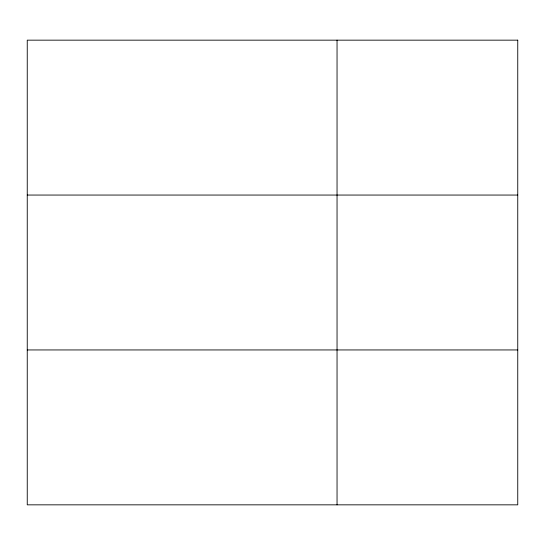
<?xml version="1.0" encoding="UTF-8"?>
<svg xmlns="http://www.w3.org/2000/svg" width="545" height="545" viewBox="0 0 545 545"><rect width="100%" height="100%" fill="white"/><g stroke="black" fill="none" stroke-linecap="round" stroke-linejoin="round"><path stroke-width="0.82" d="M27.25 195.055L517.75 195.055M27.25 349.945L517.75 349.945M337.042 40.16L337.042 504.84M517.75 40.16L27.25 40.16L27.25 504.84L517.75 504.84L517.75 40.16"/></g></svg>
